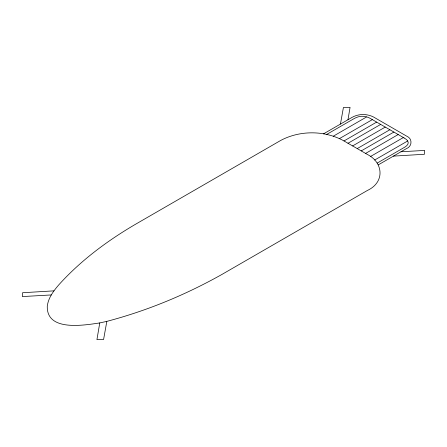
<?xml version="1.0" encoding="UTF-8"?>
<svg xmlns="http://www.w3.org/2000/svg" width="447" height="447" viewBox="0 0 447 447"><rect width="100%" height="100%" fill="white"/><g stroke="black" fill="none" stroke-linecap="round" stroke-linejoin="round"><path stroke-width="0.67" d="M99.759 322.924L96.932 339.631L103.575 339.53L106.833 321.371C147.029 310.799 185.818 294.729 222.03 274.38L367.311 190.506C385.141 182.275 383.381 162.373 367.283 154.399L343.184 140.487C324.148 130.273 299.669 130.289 280.655 140.47L135.374 224.349C107.252 240.816 80.672 260.562 58.797 284.851C53.489 291.008 48.231 297.948 47.27 306.268C46.583 331.624 83.494 325.343 99.759 322.924L106.833 321.371M347.978 119.735L350.068 107.369L343.425 107.47L340.446 124.082M323.483 133.876L352.258 117.265C358.712 113.678 366.993 113.655 373.541 117.013L406.926 136.29C412.637 138.62 412.179 146.538 406.491 148.577L378.274 164.87M326.662 134.446L354.08 118.617C357.818 116.371 362.489 115.549 366.685 116.902L333.322 136.184M339.502 138.581L372.34 119.617M343.994 140.956L376.642 122.104M348.006 143.269L380.66 124.422M352.61 145.934L385.264 127.082M357.22 148.594L389.868 129.742M361.232 150.907L393.885 132.061M398.188 134.541L365.596 153.427M370.524 156.489L403.367 137.531M374.67 160.032L407.681 140.973C409.541 143.716 406.396 146.381 404.149 147.521L377.19 163.088M393.433 156.115L424.471 154.265L424.65 150.427L400.976 151.762M53.981 290.857L22.529 292.735L22.35 296.573L51.293 294.942M404.066 137.939L370.686 118.662A17.059 9.851 0 0 0 366.708 116.885M404.01 137.978A15.522 8.962 0 0 1 407.77 140.95"/></g></svg>
